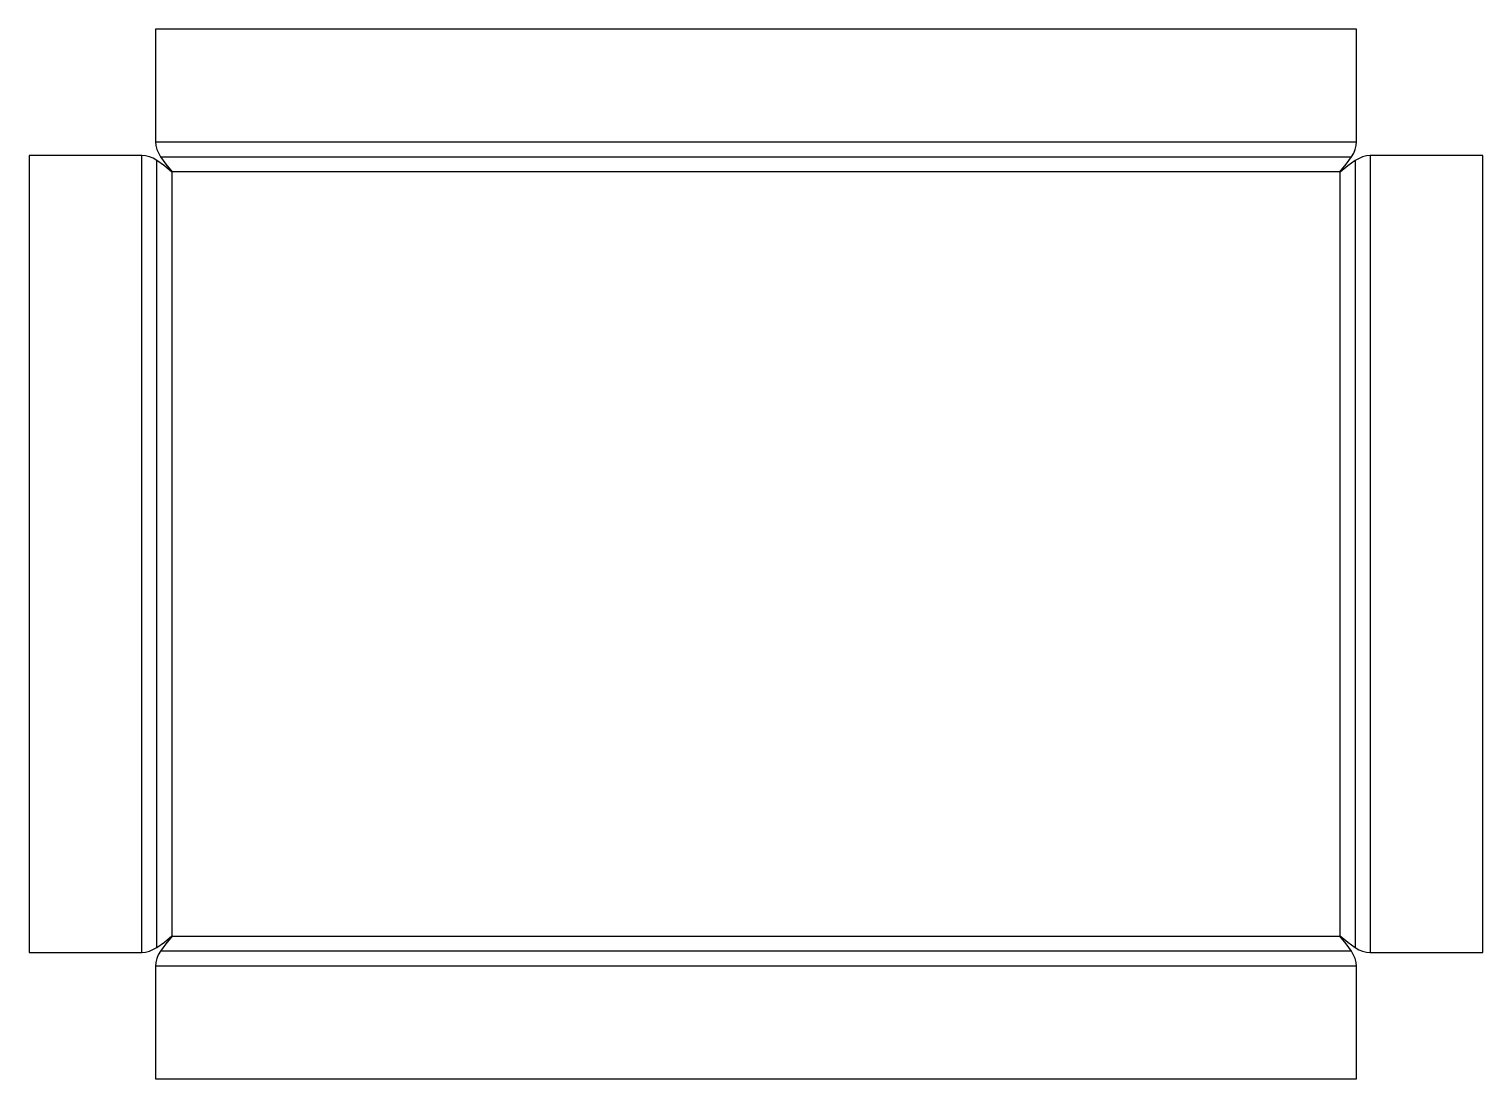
# Model space of a CAD drawing. Header units: inches. Extents: x -1.9 to 19.7, y 0 to 15.6.
import ezdxf

# ---------------------------------------------------------------- set-up
doc = ezdxf.new("R2010")
doc.units = ezdxf.units.IN

msp = doc.modelspace()

# ---------------------------------------------------------------- linework, layer by layer
at = {"layer": 'BEND'}
for p, q in [((0.021, 1.95), (0.021, 13.639)), ((0.073, 13.692), (17.763, 13.692)), ((17.815, 13.639), (17.815, 1.95)), ((17.763, 1.897), (0.073, 1.897))]:
    msp.add_line(p, q, dxfattribs=at)
at = {"layer": 'BEND_EXTENT'}
for p, q in [((0, 13.914), (17.836, 13.914)), ((-0.202, 1.877), (-0.202, 13.712)), ((18.037, 13.712), (18.037, 1.877)), ((0.243, 13.462), (0.243, 2.127)), ((17.586, 13.47), (0.25, 13.47)), ((17.593, 2.127), (17.593, 13.462)), ((0.25, 2.12), (17.586, 2.12)), ((17.836, 1.675), (0, 1.675))]:
    msp.add_line(p, q, dxfattribs=at)
at = {"layer": 'OUTER_PROFILES'}
for p, q in [((17.836, 15.589), (0, 15.589)), ((0, 15.589), (0, 13.914)), ((17.836, 13.914), (17.836, 15.589)), ((-0.202, 13.712), (-1.877, 13.712)), ((-1.877, 13.712), (-1.877, 1.877)), ((19.712, 13.712), (18.037, 13.712)), ((19.712, 1.877), (19.712, 13.712)), ((0.25, 13.47), (0.243, 13.462)), ((17.593, 13.462), (17.586, 13.47)), ((0.243, 2.127), (0.25, 2.12)), ((17.586, 2.12), (17.593, 2.127)), ((-1.877, 1.877), (-0.202, 1.877)), ((18.037, 1.877), (19.712, 1.877)), ((0, 1.675), (0, 0)), ((17.836, 0), (17.836, 1.675)), ((0, 0), (17.836, 0))]:
    msp.add_line(p, q, dxfattribs=at)
for points in [[(0, 13.914), (0.005, 13.859), (0.019, 13.803), (0.073, 13.692), (0.154, 13.581), (0.25, 13.47)], [(17.586, 13.47), (17.681, 13.581), (17.763, 13.692), (17.794, 13.747), (17.817, 13.803), (17.831, 13.859), (17.836, 13.914)], [(0.243, 13.462), (0.132, 13.558), (0.021, 13.639), (-0.035, 13.67), (-0.09, 13.693), (-0.146, 13.708), (-0.202, 13.712)], [(18.037, 13.712), (17.982, 13.707), (17.926, 13.693), (17.815, 13.639), (17.704, 13.558), (17.593, 13.462)], [(-0.202, 1.877), (-0.146, 1.882), (-0.09, 1.896), (0.021, 1.95), (0.132, 2.031), (0.243, 2.127)], [(0.25, 2.12), (0.155, 2.008), (0.073, 1.897), (0.042, 1.842), (0.019, 1.786), (0.005, 1.731), (0, 1.675)], [(17.836, 1.675), (17.831, 1.731), (17.817, 1.786), (17.763, 1.897), (17.681, 2.008), (17.586, 2.12)], [(17.593, 2.127), (17.704, 2.031), (17.815, 1.95), (17.871, 1.919), (17.926, 1.896), (17.982, 1.881), (18.037, 1.877)]]:
    msp.add_lwpolyline(points, dxfattribs=at)

doc.saveas('drawing.dxf')
